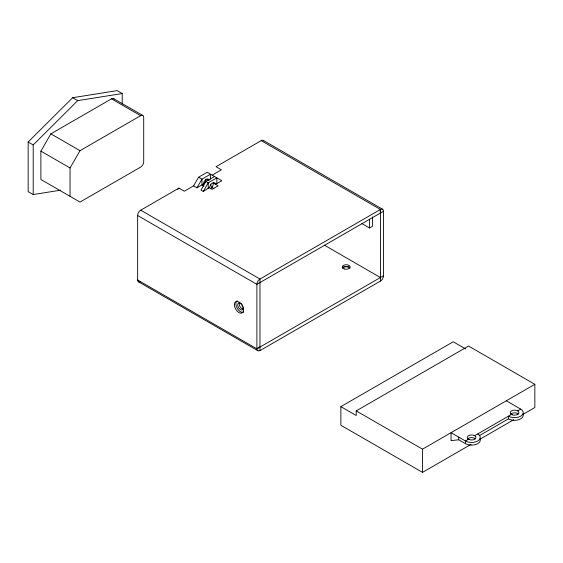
<?xml version="1.0" encoding="UTF-8"?>
<svg xmlns="http://www.w3.org/2000/svg" width="563" height="563" viewBox="0 0 563 563"><rect width="100%" height="100%" fill="white"/><g stroke="black" fill="none" stroke-linecap="round" stroke-linejoin="round"><path stroke-width="0.84" d="M214.531 176.522L205.938 181.483L200.956 190.118L203.257 191.448L209.577 187.416A4.342 2.505 -60 0 1 212.54 183.074A4.342 2.505 -60 0 1 215.502 183.988L215.545 184.354L221.822 180.73L207.198 172.285L198.577 177.232L193.595 185.867L184.347 191.209L178.971 188.105L140.729 210.189A4.342 2.505 -60 0 0 137.653 215.509L137.653 280.008A4.349 2.512 -60 0 0 140.081 281.901M111.481 98.856L140.637 115.689A4.342 2.505 -60 0 1 143.706 117.463L143.706 161.764A4.342 2.505 -60 0 1 140.637 167.084L80.016 202.075L40.888 179.484L40.888 151.13L50.86 133.853L111.481 98.856A4.342 2.505 -60 0 1 114.134 99.095M70.044 196.318L70.044 167.964L80.016 150.687L140.637 115.689M193.595 185.867L196.966 187.817L201.948 179.175L210.541 174.213L210.541 179.154M203.257 191.448L208.24 182.813L216.832 177.852L216.832 183.608M60.6 190.188L33.217 194.545L28.15 191.624L28.15 142.01L72.655 97.709L117.153 90.622L122.22 93.542L122.22 103.986M33.217 194.545L33.217 144.93L77.715 100.629L122.22 93.542M177.76 189.316L178.971 188.105M212.181 175.163L221.407 169.808L216.037 166.711L261.19 140.637A4.342 2.505 -60 0 1 263.85 140.877M196.966 187.817L203.236 184.192M261.19 140.637L380.433 209.485A4.342 2.505 -60 0 1 383.502 211.252L256.897 284.35L137.653 215.509M361.861 223.567L369.532 228.001L372.6 226.227L372.6 216.945M256.897 348.673L259.965 346.899M383.502 211.252L383.502 275.757L256.897 348.849L137.653 280.008M380.433 281.071L259.965 350.622L259.965 279.03L380.433 209.485L380.433 281.071A4.342 2.505 -60 0 0 383.502 275.757M471.09 444.334L422.517 472.378L340.875 425.248L340.875 406.641L453.208 341.783L465.629 348.954M340.875 406.641L356.224 415.501L356.224 410.891L468.557 346.041L534.85 384.311L534.85 407.528L522.703 414.537M356.224 410.891L422.517 449.168L534.85 384.311M468.536 439.231L465.467 441.005L451.062 432.687L451.062 440.66L458.732 439.773L465.467 443.665A8.684 5.011 0 0 0 475.946 444.46A8.684 5.011 0 0 0 479.993 438.823M474.672 435.692L511.507 414.424M517.643 410.877L520.712 409.111A8.684 5.011 0 0 1 520.712 416.198A8.684 5.011 0 0 1 508.438 416.198L508.438 418.858L479.24 435.713M480.204 439.077L513.597 419.794M260.12 350.355L259.318 350.742A4.349 2.512 -60 0 1 256.897 348.849L256.897 284.35A4.342 2.505 -60 0 1 259.965 279.03L140.729 210.189M263.364 140.426L382.601 209.267M113.649 98.645L142.805 115.478M72.655 97.709L77.715 100.629M324.246 245.088L380.433 277.531M206.558 179.161L208.584 180.329M213.243 183.024L218.162 185.86L212.145 189.337L209.527 187.824M198.577 177.232L201.948 179.175L201.948 184.938L203.947 186.086M205.938 181.483L208.24 182.813L208.24 188.57M212.54 186.888L210.541 185.734L210.541 184.087M211.836 187.38L213.94 188.598M50.86 133.853L80.016 150.687M506.306 400.793L520.712 409.111M28.15 142.01L33.217 144.93M40.888 151.13L70.044 167.964M138.667 281.88L257.903 350.721M213.201 182.665L213.307 183.517A4.342 2.505 -60 0 1 212.406 186.543L211.772 187.472A4.342 2.505 -60 0 1 210.238 188.837M465.467 443.665L465.467 441.005A8.684 5.011 0 0 0 477.741 441.005A8.684 5.011 0 0 0 477.741 433.918M458.732 437.12L458.732 439.773M422.517 449.168L422.517 472.378M380.278 209.57L380.278 213.117M369.532 219.141L369.532 228.001M522.957 414.016A8.684 5.011 0 0 1 518.917 419.653A8.684 5.011 0 0 1 508.438 418.858M467.41 439.471A4.342 2.505 0 0 1 471.041 437.634A4.342 2.505 0 0 1 475.362 438.866M510.817 414.058A4.342 2.505 0 0 1 518.333 414.058M243.146 307.124A3.906 2.252 60 0 1 239.993 309.277A3.906 2.252 60 0 1 238.212 303.274A3.906 2.252 60 0 1 242.864 306.195M243.392 309.087A3.906 2.252 60 0 1 240.056 306.652A3.906 2.252 60 0 1 239.62 302.549M342.438 268.171A3.906 2.252 0 0 1 346.21 266.503A3.906 2.252 0 0 1 349.982 268.171M342.951 267.27A6.51 3.758 0 0 1 349.461 267.27M243.73 312.05A6.51 3.758 60 0 1 237.22 308.292A6.51 3.758 60 0 1 237.22 300.769M209.211 180.357A4.342 2.505 -60 0 0 206.248 179.442A4.342 2.505 -60 0 0 203.285 183.784L203.18 184.763A4.342 2.505 -60 0 0 203.588 186.297M205.945 179.273A4.342 2.505 -60 0 1 205.045 182.292L204.411 183.228A4.342 2.505 -60 0 1 202.877 184.587M512.4 414.825A4.342 2.505 0 0 0 518.917 412.651A4.342 2.505 0 0 0 512.4 410.483A4.342 2.505 0 0 0 512.4 414.825M469.436 439.633A4.342 2.505 0 0 0 475.946 437.458A4.342 2.505 0 0 0 469.436 435.29A4.342 2.505 0 0 0 469.436 439.633M344.253 268.938A3.906 2.252 0 0 0 350.116 266.982A3.906 2.252 0 0 0 344.253 265.032A3.906 2.252 0 0 0 344.253 268.938M234.335 304.639A6.51 3.758 60 0 0 241.238 313.232A6.51 3.758 60 0 0 241.238 304.02A6.51 3.758 60 0 0 234.335 304.639"/></g></svg>
